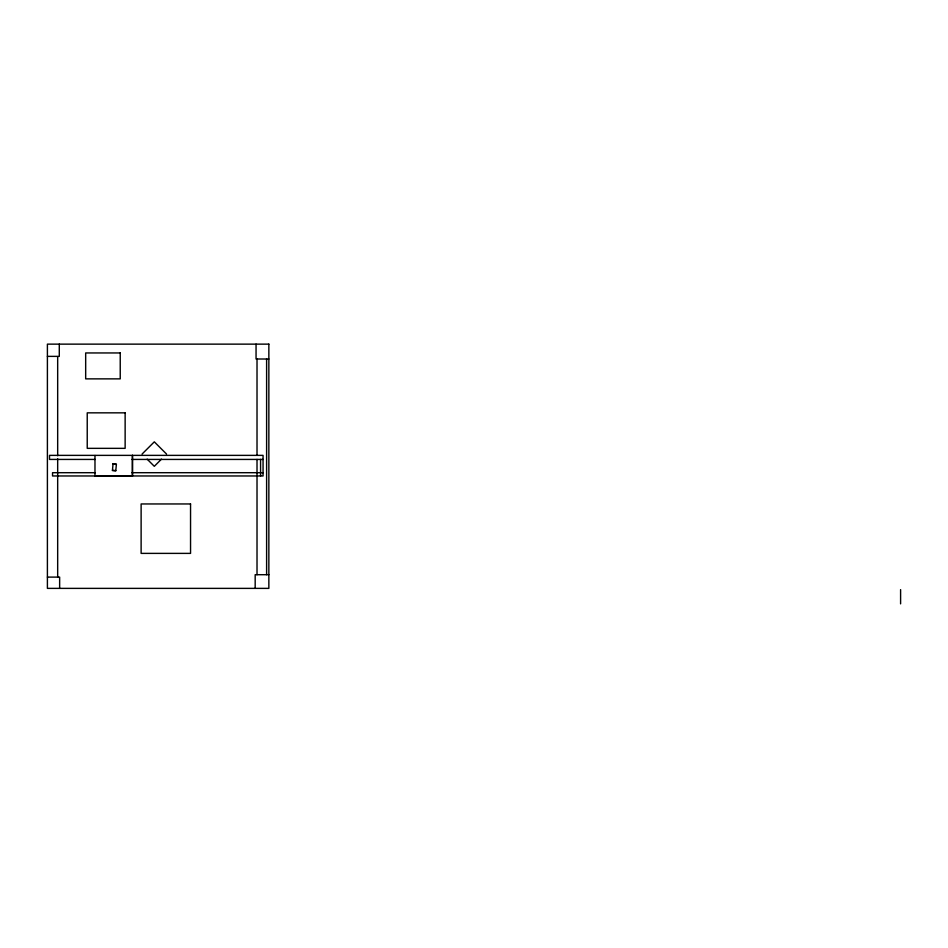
<?xml version="1.0" encoding="UTF-8"?>
<svg xmlns="http://www.w3.org/2000/svg" width="948" height="948" viewBox="0 0 948 948"><rect width="100%" height="100%" fill="white"/><g stroke="black" fill="none" stroke-linecap="round" stroke-linejoin="round"><path stroke-width="1.42" d="M94.978 455.502L94.978 476.097L132.447 476.097L132.459 455.372L132.447 476.097M142.07 454.068L154.311 441.839L166.552 454.068M161.444 459.176L154.311 466.309L147.177 459.176M47.4 356.377L59.286 356.377L59.286 344.136M268.853 359.008L256.055 359.008L256.055 344.136M95.167 459.425L49.509 459.425L49.509 455.372L263.058 455.372L263.058 475.967L52.543 475.967L52.543 472.697L95.227 472.697M131.985 459.425L263.058 459.425M132.033 472.697L263.058 472.697M268.853 574.701L255.178 574.701L255.178 588.376M47.4 577.107L59.641 577.107L59.641 588.376M113.025 464.093L116.367 464.401M112.457 470.303L115.798 470.611M900.6 589.632L900.6 603.864M266.613 358.913L266.613 574.701M260.57 459.425L260.57 475.967M257.015 358.913L257.015 454.993M257.015 459.425L257.015 574.701M57.674 356.614L57.674 455.763M57.674 458.725L57.674 577.107M113.049 463.856L112.433 470.54L115.786 470.848L116.391 464.165L113.049 463.856M268.853 344.136L47.4 344.136L47.4 588.376L268.853 588.376L268.853 344.136M120.23 352.952L85.675 352.952L85.675 378.868L120.23 378.868L120.23 352.952M125.136 412.842L87.228 412.842L87.228 448.345L125.136 448.345L125.136 412.842M190.548 503.957L141.122 503.957L141.122 553.383L190.548 553.383L190.548 503.957"/></g></svg>
